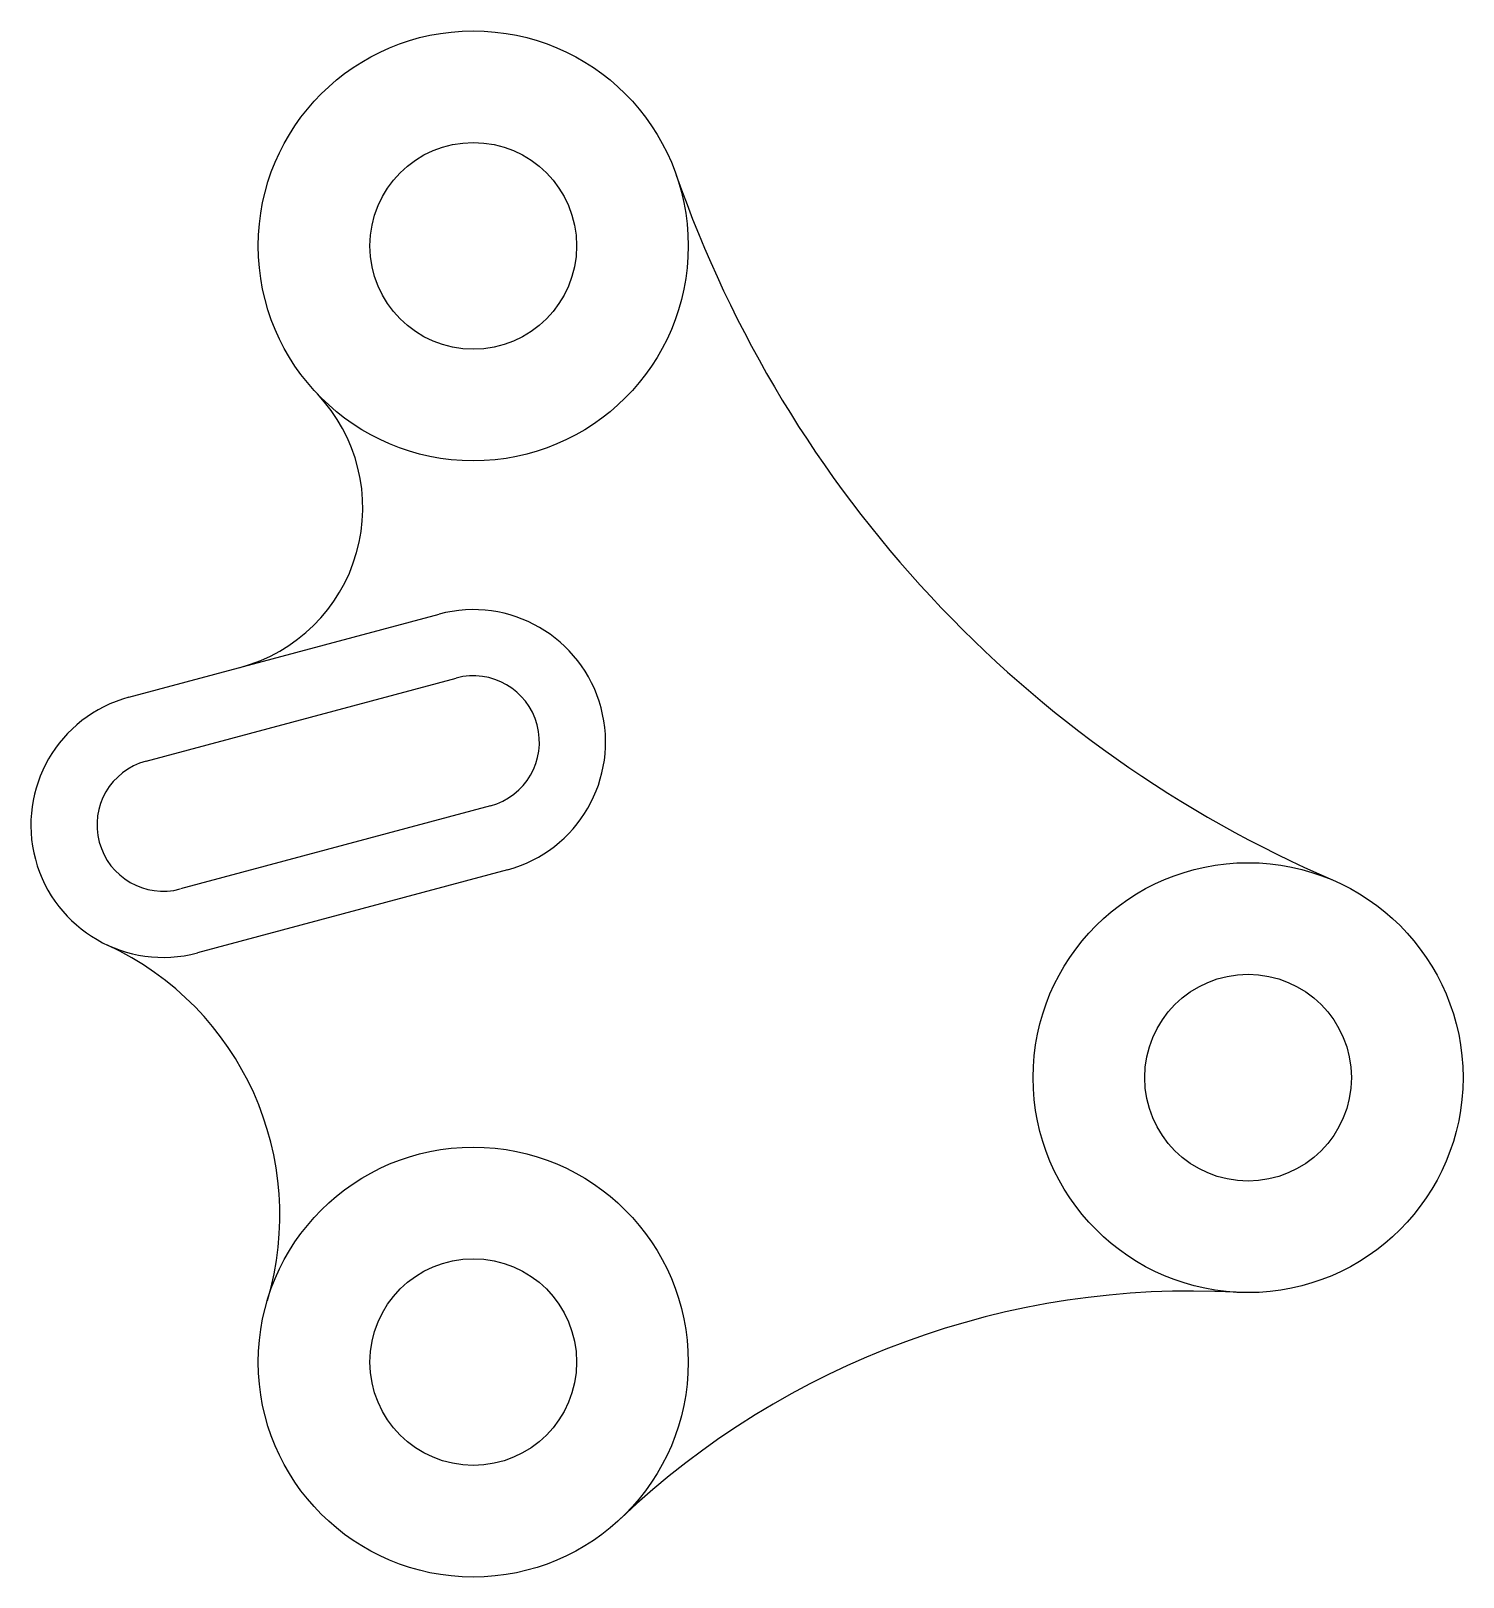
# Model space of a CAD drawing. Header units: millimetres. Extents: x 2950 to 3123, y 1024 to 1211.
import ezdxf

# ---------------------------------------------------------------- set-up
doc = ezdxf.new("R2010")
doc.units = ezdxf.units.MM

msp = doc.modelspace()

# ---------------------------------------------------------------- linework, layer by layer
for p, q in [((2961.53, 1130.23), (2999.03, 1140.28)), ((2963.6, 1122.51), (3001.1, 1132.55)), ((3005.25, 1117.1), (2967.75, 1107.05)), ((3007.32, 1109.37), (2969.82, 1099.32))]:
    msp.add_line(p, q)
for centre, radius in [((3003.17, 1184.83), 26), ((3003.17, 1184.83), 12.5), ((3096.87, 1084.23), 26), ((3096.87, 1084.23), 12.5), ((3003.17, 1049.83), 26), ((3003.17, 1049.83), 12.5)]:
    msp.add_circle(centre, radius)
for centre, radius, start, end in [((3164.6, 1241.24), 145, 199.2641, 246.6682), ((2969.81, 1153.16), 20, 285, 43.5089), ((3003.17, 1124.83), 16, 285, 105), ((3003.17, 1124.83), 8, 285, 105), ((2965.67, 1114.78), 16, 105, 285), ((2965.67, 1114.78), 8, 105, 285), ((2943.78, 1067.61), 36, 343.3295, 65.0996), ((3089.9, 958.42), 100, 86.8256, 133.4937)]:
    msp.add_arc(centre, radius, start, end)

doc.saveas('drawing.dxf')
